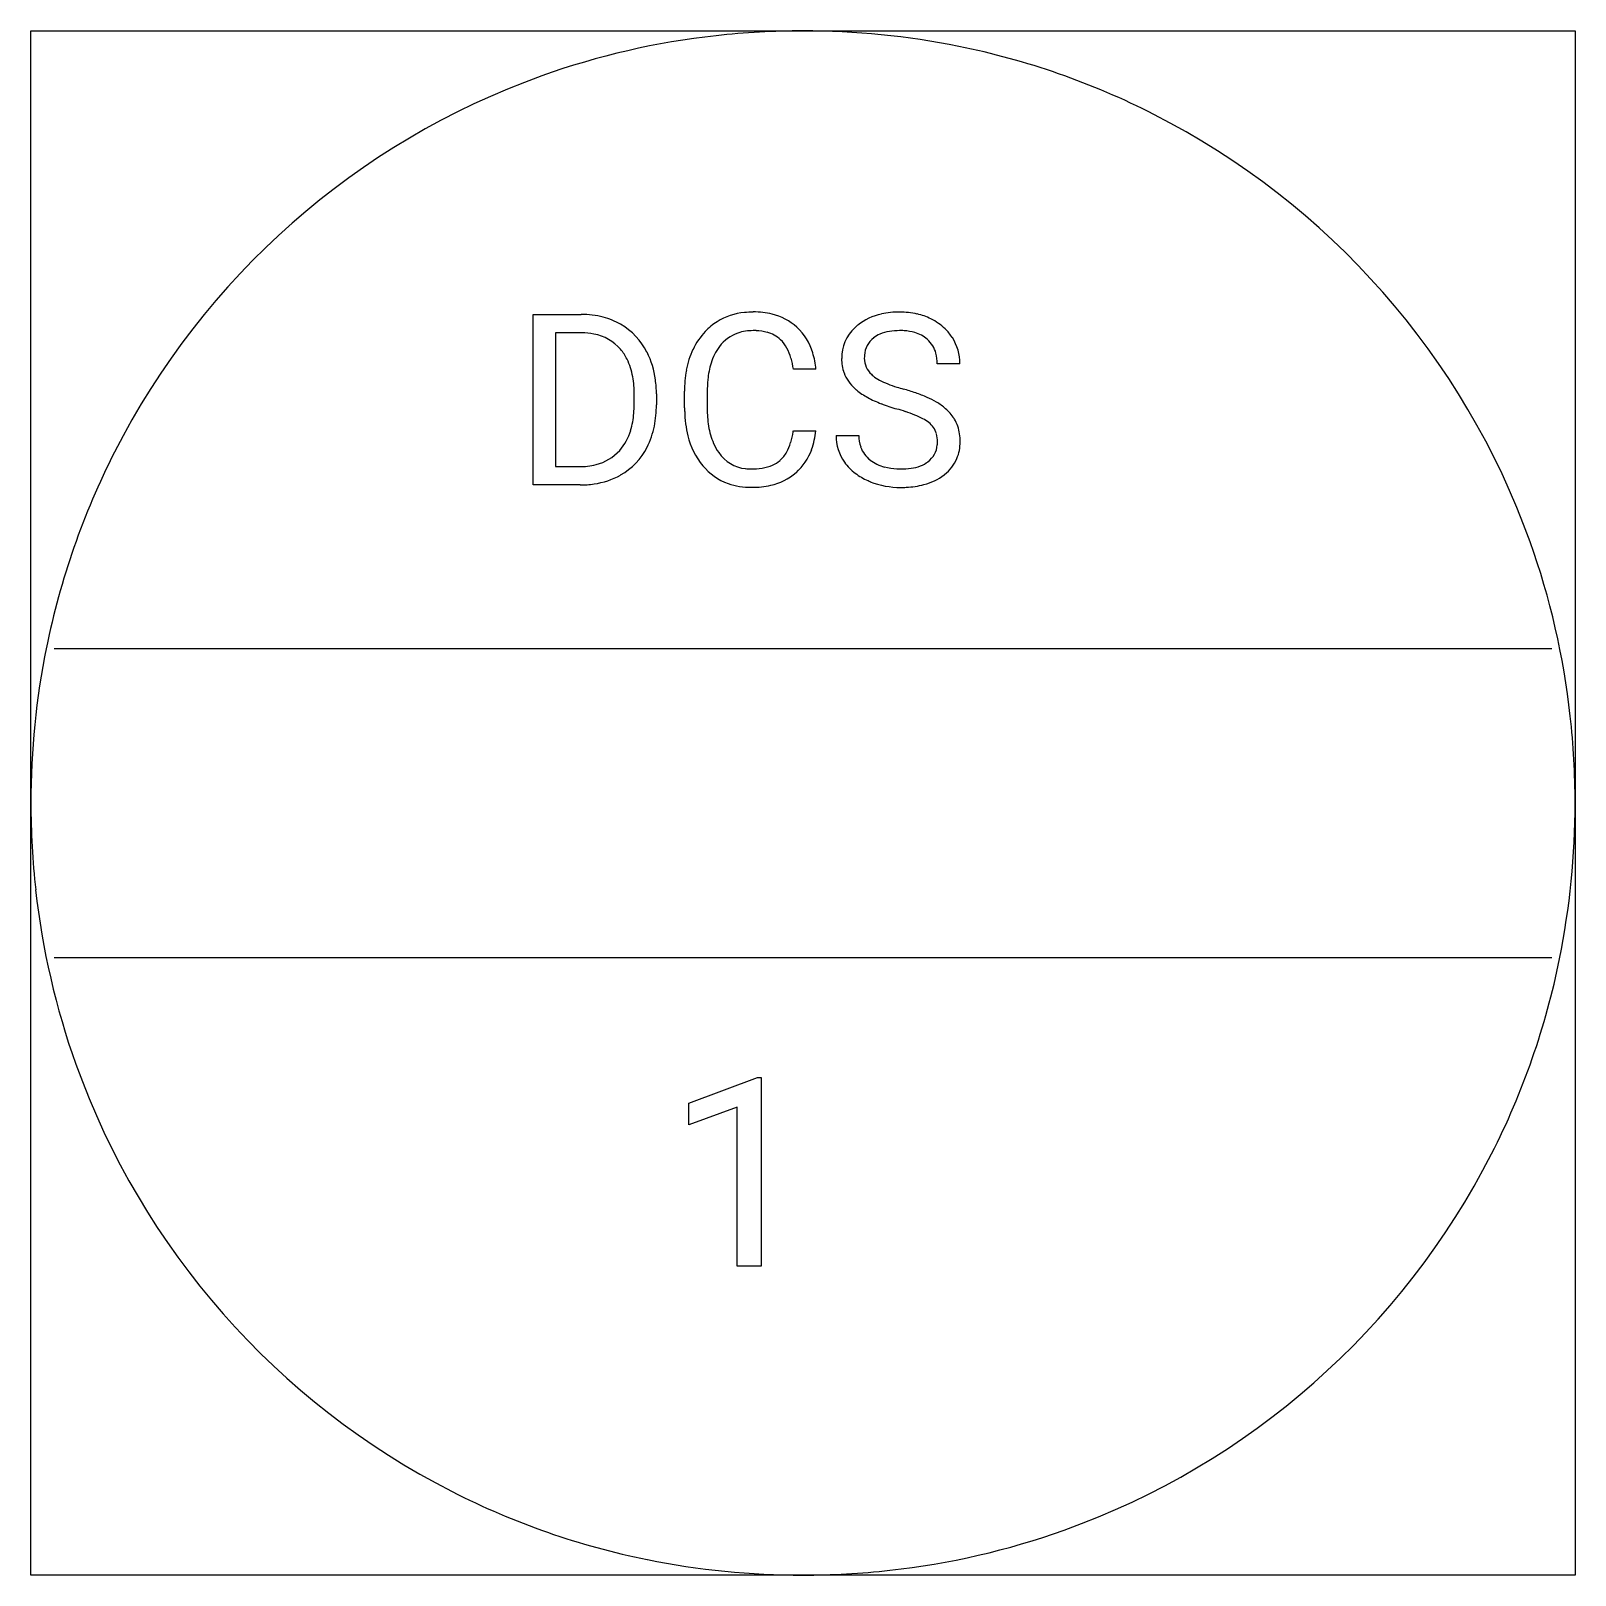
# Model space of a CAD drawing. Extents: x 2.8 to 16, y -2.8 to 10.5.
import ezdxf

# ---------------------------------------------------------------- set-up
doc = ezdxf.new("R2010")
doc.units = 0
for name, color, linetype in [('DEFAULT_255_1_542', 255, 'CONTINUOUS'), ('DEFAULT_255_1_696', 255, 'CONTINUOUS'), ('DEFAULT_255_2_778', 255, 'CONTINUOUS'), ('DEFAULT_255_2_778_10', 255, 'CONTINUOUS')]:
    doc.layers.add(name, color=color, linetype=linetype)

msp = doc.modelspace()

# ---------------------------------------------------------------- linework, layer by layer
at = {"layer": 'DEFAULT_255_1_542'}
for p, q in [((7.08, 6.561), (7.08, 8.022)), ((7.08, 8.022), (7.492, 8.022)), ((7.498, 7.864), (7.273, 7.864)), ((7.273, 7.864), (7.273, 6.718)), ((9.503, 7.552), (9.31, 7.552)), ((10.736, 7.6), (10.543, 7.6)), ((7.946, 7.251), (7.946, 7.337)), ((8.137, 7.341), (8.137, 7.247)), ((8.378, 7.223), (8.378, 7.364)), ((8.572, 7.359), (8.572, 7.217)), ((9.31, 7.024), (9.503, 7.024)), ((9.677, 6.984), (9.871, 6.984)), ((7.273, 6.718), (7.475, 6.718)), ((7.484, 6.561), (7.08, 6.561))]:
    msp.add_line(p, q, dxfattribs=at)
for centre, radius, start, end in [((7.497, 7.289), 0.733, 75.4101, 90.3803), ((7.526, 7.409), 0.61, 60.1456, 75.189), ((7.546, 7.443), 0.57, 26.5254, 60.1451), ((8.929, 7.521), 0.516, 121.7634, 136.4279), ((8.946, 7.489), 0.552, 95.646, 121.549), ((8.965, 7.351), 0.691, 89.9243, 96.138), ((8.972, 7.366), 0.677, 76.678, 90.4563), ((9.021, 7.565), 0.472, 47.4858, 76.9287), ((10.165, 7.552), 0.484, 101.9878, 128.8742), ((10.215, 7.337), 0.705, 89.5905, 102.317), ((10.224, 7.377), 0.665, 77.236, 90.3249), ((10.25, 7.498), 0.542, 63.838, 77.0807), ((10.285, 7.562), 0.468, 45.9862, 64.1609), ((7.495, 7.293), 0.571, 79.2151, 89.7446), ((7.536, 7.474), 0.385, 40.384, 80.1432), ((8.978, 7.479), 0.58, 136.7831, 155.2473), ((8.945, 7.547), 0.334, 109.2999, 143.3038), ((8.962, 7.483), 0.4, 89.3453, 108.5745), ((8.967, 7.336), 0.548, 87.3811, 90.0242), ((8.976, 7.468), 0.415, 74.7009, 87.8127), ((9.014, 7.602), 0.276, 47.4374, 75.0695), ((9.008, 7.603), 0.279, 27.817, 46.4004), ((9.003, 7.552), 0.494, 16.5425, 46.8933), ((10.073, 7.65), 0.349, 132.4835, 181.0242), ((10.147, 7.58), 0.452, 129.2532, 133.4244), ((10.123, 7.66), 0.204, 127.7288, 176.7105), ((10.153, 7.623), 0.252, 114.0398, 127.9852), ((10.187, 7.542), 0.339, 99.0698, 113.7658), ((10.217, 7.361), 0.522, 89.6697, 99.2312), ((10.221, 7.312), 0.572, 86.2638, 90.0533), ((10.234, 7.463), 0.42, 73.789, 86.6655), ((10.275, 7.6), 0.277, 48.5928, 74.1241), ((10.296, 7.626), 0.244, 14.978, 48.2006), ((10.317, 7.6), 0.419, 32.2748, 45.6545), ((10.326, 7.602), 0.411, 359.6507, 32.613), ((7.504, 7.449), 0.426, 26.5778, 40.1533), ((7.406, 7.369), 0.729, 7.403, 26.8321), ((9.119, 7.411), 0.738, 155.0365, 169.6004), ((9.04, 7.474), 0.454, 143.0752, 163.1918), ((8.87, 7.529), 0.436, 15.7651, 27.941), ((8.802, 7.486), 0.705, 5.4073, 17.0365), ((10.208, 7.603), 0.335, 359.4696, 14.983), ((7.388, 7.395), 0.554, 9.6572, 26.1932), ((9.349, 7.368), 0.971, 169.5838, 180.2758), ((9.284, 7.397), 0.71, 162.9376, 174.6208), ((8.622, 7.457), 0.695, 7.8888, 15.9241), ((10.074, 7.641), 0.351, 179.5062, 199.8695), ((10.207, 7.647), 0.289, 175.1783, 180.0581), ((10.102, 7.646), 0.184, 179.6141, 228.1247), ((7.093, 7.342), 0.854, 359.6455, 9.8607), ((7.207, 7.338), 0.93, 0.1606, 7.7176), ((9.612, 7.361), 1.04, 174.3422, 180.143), ((10.065, 7.643), 0.343, 200.6782, 228.1764), ((10.157, 7.697), 0.259, 226.579, 230.8786), ((10.216, 7.775), 0.357, 231.4636, 241.9263), ((10.366, 8.05), 0.67, 241.7177, 248.326), ((10.539, 8.479), 1.133, 248.2002, 252.4531), ((10.126, 7.702), 0.428, 227.4074, 229.987), ((10.224, 7.827), 0.586, 230.4985, 241.8086), ((10.415, 8.177), 0.985, 241.6338, 249.0066), ((10.69, 8.945), 1.622, 252.3394, 254.3467), ((9.747, 5.572), 1.88, 71.0196, 74.4087), ((9.959, 6.184), 1.232, 66.1845, 71.0866), ((10.153, 6.622), 0.753, 59.3535, 66.2693), ((7.257, 7.225), 0.688, 343.3325, 355.8548), ((6.995, 7.25), 0.951, 355.4989, 0.0788), ((7.227, 7.242), 0.91, 348.729, 0.3013), ((9.58, 7.223), 1.202, 179.9922, 181.5398), ((9.322, 7.209), 0.943, 181.1219, 193.8756), ((9.496, 7.212), 0.924, 179.6817, 189.1505), ((10.625, 8.718), 1.565, 248.9199, 254.144), ((9.642, 5.285), 2.005, 71.7181, 73.9258), ((9.866, 5.958), 1.296, 68.0063, 71.8054), ((10.081, 6.487), 0.725, 62.2512, 68.1223), ((10.264, 6.81), 0.535, 49.1021, 59.3294), ((10.366, 6.926), 0.38, 32.7923, 49.2503), ((7.483, 7.155), 0.452, 318.7416, 343.6873), ((7.434, 7.201), 0.699, 333.0707, 348.7181), ((9.183, 7.16), 0.607, 188.9911, 203.5773), ((8.62, 7.126), 0.698, 343.1449, 351.0104), ((8.421, 7.162), 0.899, 350.7164, 351.1582), ((8.818, 7.099), 0.689, 340.1774, 353.7813), ((10.255, 6.813), 0.356, 52.7386, 62.4976), ((10.357, 6.948), 0.186, 16.4722, 52.6261), ((10.406, 6.955), 0.331, 31.1173, 32.3976), ((10.396, 6.95), 0.342, 8.1116, 30.7959), ((7.555, 7.136), 0.561, 299.2531, 333.4571), ((9.025, 7.132), 0.637, 193.548, 219.5756), ((9.048, 7.104), 0.461, 203.9076, 215.1315), ((8.877, 7.047), 0.428, 331.6588, 343.2879), ((10.063, 6.979), 0.386, 179.2419, 215.2649), ((10.159, 6.981), 0.288, 179.3354, 199.1046), ((10.117, 6.97), 0.245, 199.8831, 232.7063), ((10.346, 6.92), 0.198, 306.3944, 355.3031), ((10.3, 6.932), 0.245, 359.4179, 16.1972), ((10.282, 6.93), 0.263, 354.3656, 0.0709), ((10.372, 6.927), 0.367, 337.4733, 0.7537), ((10.294, 6.933), 0.445, 359.8387, 8.471), ((7.525, 7.123), 0.399, 283.77, 318.1556), ((8.933, 7.014), 0.315, 213.9073, 263.8848), ((9.026, 6.973), 0.264, 293.8551, 310.0521), ((9.026, 6.965), 0.258, 311.0647, 332.0109), ((9.015, 7.026), 0.48, 311.456, 340.4421), ((10.097, 7.004), 0.428, 215.3404, 233.0842), ((10.176, 7.044), 0.34, 232.3737, 255.5136), ((10.309, 6.966), 0.258, 290.6617, 307.0372), ((10.395, 6.925), 0.345, 307.5917, 336.4315), ((7.48, 7.294), 0.576, 269.4971, 284.0204), ((7.51, 7.221), 0.658, 278.1073, 299.0339), ((8.922, 7.044), 0.501, 219.3628, 250.0611), ((8.948, 7.113), 0.415, 263.1758, 270.1031), ((8.952, 7.268), 0.57, 269.6721, 279.0606), ((8.986, 7.067), 0.366, 278.8752, 293.6348), ((9.011, 7.04), 0.493, 282.4333, 310.7515), ((10.166, 7.097), 0.544, 233.1671, 246.4952), ((10.219, 7.2), 0.501, 255.2449, 267.5319), ((10.23, 7.354), 0.656, 267.1562, 270.0295), ((10.233, 7.298), 0.6, 269.6997, 278.1662), ((10.265, 7.082), 0.382, 278.0227, 290.6256), ((10.309, 7.033), 0.484, 284.3734, 307.1426), ((10.337, 6.989), 0.432, 307.658, 308.4552), ((7.478, 7.41), 0.849, 270.4445, 278.451), ((8.943, 7.124), 0.583, 250.7885, 270.6488), ((8.949, 7.444), 0.903, 269.9996, 270.3577), ((8.956, 7.267), 0.726, 269.9359, 282.8098), ((10.219, 7.207), 0.666, 246.1387, 248.0548), ((10.225, 7.231), 0.691, 248.2708, 270.4055), ((10.231, 7.486), 0.946, 269.9711, 272.8176), ((10.247, 7.261), 0.72, 272.4384, 284.6465)]:
    msp.add_arc(centre, radius, start, end, dxfattribs=at)
at = {"layer": 'DEFAULT_255_1_696'}
for p, q in [((8.416, 1.266), (9.002, 1.486)), ((9.002, 1.486), (9.034, 1.486)), ((9.034, 1.486), (9.034, -0.13)), ((8.416, 1.08), (8.416, 1.266)), ((8.828, 1.232), (8.416, 1.08)), ((8.828, -0.13), (8.828, 1.232)), ((9.034, -0.13), (8.828, -0.13))]:
    msp.add_line(p, q, dxfattribs=at)
at = {"layer": 'DEFAULT_255_2_778'}
for p, q in [((2.778, 10.451), (16.007, 10.451)), ((2.778, -2.778), (2.778, 10.451)), ((16.007, 10.451), (16.007, -2.778)), ((2.778, 3.836), (2.778, 3.836)), ((16.007, -2.778), (2.778, -2.778))]:
    msp.add_line(p, q, dxfattribs=at)
for centre, radius, start, end in [((9.391, 3.707), 6.744, 89.9875, 96.3278), ((9.397, 3.758), 6.693, 78.5415, 90.0352), ((9.374, 3.85), 6.6, 96.3164, 109.6517), ((9.419, 3.876), 6.574, 63.0463, 78.5245), ((9.382, 3.846), 6.606, 109.7078, 153.0328), ((9.402, 3.847), 6.606, 19.7078, 63.0328), ((9.354, 3.862), 6.574, 153.0463, 168.5245), ((9.406, 3.855), 6.6, 6.3164, 19.6517), ((9.471, 3.841), 6.693, 168.5415, 180.0352), ((9.263, 3.838), 6.744, 359.9875, 6.3278), ((9.522, 3.835), 6.744, 179.9875, 186.3278), ((9.314, 3.832), 6.693, 348.5415, 0.0352), ((9.379, 3.818), 6.6, 186.3164, 199.6517), ((9.432, 3.81), 6.574, 333.0463, 348.5245), ((9.383, 3.826), 6.606, 199.7078, 243.0328), ((9.403, 3.827), 6.606, 289.7078, 333.0328), ((9.367, 3.797), 6.574, 243.0463, 258.5245), ((9.411, 3.823), 6.6, 276.3164, 289.6517), ((9.389, 3.915), 6.693, 258.5415, 270.0352), ((9.394, 3.966), 6.744, 269.9875, 276.3278)]:
    msp.add_arc(centre, radius, start, end, dxfattribs=at)
at = {"layer": 'DEFAULT_255_2_778_10'}
for p, q in [((2.977, 5.159), (15.809, 5.159)), ((2.977, 2.514), (15.809, 2.514))]:
    msp.add_line(p, q, dxfattribs=at)

doc.saveas('drawing.dxf')
